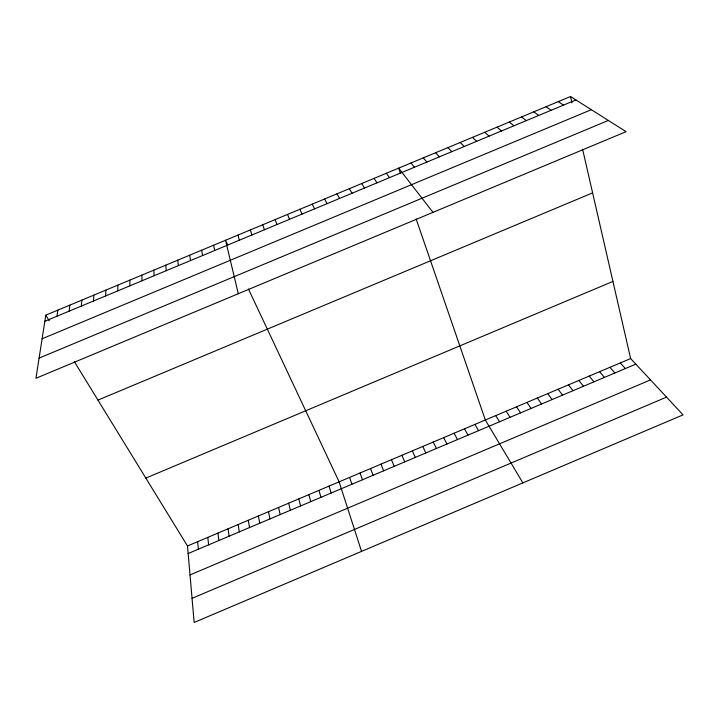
<?xml version="1.0" encoding="UTF-8"?>
<svg xmlns="http://www.w3.org/2000/svg" width="719" height="719" viewBox="0 0 719 719"><rect width="100%" height="100%" fill="white"/><g stroke="black" fill="none" stroke-linecap="round" stroke-linejoin="round"><path stroke-width="1.08" d="M117.781 290.88L117.862 285.128M105.639 295.94L105.864 290.125M93.497 301L93.865 295.123M81.337 306.069L81.858 300.129M69.177 311.138L69.842 305.135M57.017 316.207L57.826 310.141M45.8 315.147L35.95 378.284L626.069 131.667L570.5 96.535L45.8 315.147L49.225 320.737M192.045 598.334L666.531 397.122M187.497 545.964L630.635 358.565L683.05 414.872L194.148 622.465L187.497 545.964L74.255 361.504M188.153 553.513L635.812 364.129M190.014 574.93L650.497 379.902M145.831 478.09L612.93 281.426M97.955 400.106L592.609 192.872M44.839 321.276L575.901 99.95M42.115 338.775L591.315 109.692M39.096 358.107L608.328 120.45M558.268 101.64L563.525 105.109M546.027 106.736L551.14 110.277M533.786 111.831L538.747 115.435M521.536 116.936L526.344 120.603M509.277 122.05L513.941 125.771M497.009 127.155L501.529 130.948M484.741 132.269L489.109 136.125M472.464 137.383L476.688 141.301M460.178 142.506L464.258 146.478M447.892 147.62L451.82 151.664M435.588 152.743L439.372 156.85M620.281 362.942L625.359 368.55M609.928 367.319L614.907 372.972M423.284 157.874L426.924 162.045M599.574 371.696L604.445 377.403M589.212 376.082L593.975 381.834M410.98 162.997L414.459 167.23M578.849 380.468L583.504 386.265M568.477 384.854L573.025 390.696M432.991 212.357L398.659 168.129L400.411 173.207M558.097 389.24L562.546 395.126M547.716 393.626L552.057 399.566M386.337 173.27L389.527 177.629M537.336 398.02L541.569 403.997M374.006 178.402L377.044 182.824M526.946 402.415L531.071 408.446M516.548 406.81L520.574 412.886M361.675 183.543L364.56 188.027M506.149 411.205L510.068 417.326M495.742 415.609L499.561 421.774M349.326 188.684L352.067 193.24M522.857 482.889L485.334 420.004L416.139 218.927M474.926 424.408L478.521 430.672M336.977 193.833L339.566 198.444M464.51 428.821L467.997 435.13M454.084 433.224L457.473 439.579M324.62 198.983L327.064 203.657M443.659 437.637L446.939 444.036M433.224 442.05L436.397 448.494M312.262 204.133L314.554 208.87M422.79 446.463L425.855 452.952M227.824 245.134L225.532 240.263L238.286 293.72M248.45 289.002L339.116 481.838L361.54 551.383M412.347 450.876L415.312 457.419M299.886 209.283L302.034 214.091M401.894 455.298L404.752 461.886M391.451 459.711L394.201 466.352M287.51 214.442L289.505 219.313M380.989 464.132L383.631 470.819M370.528 468.554L373.062 475.286M275.134 219.601L276.968 224.535M360.066 472.985L362.493 479.762M349.596 477.416L351.915 484.238M262.741 224.759L264.43 229.765M329.041 486.107L331.153 493.018M250.347 229.927L251.884 234.987M318.957 490.367L320.971 497.332M308.873 494.636L310.779 501.637M237.944 235.095L239.328 240.218M298.78 498.896L300.587 505.951M288.687 503.165L290.386 510.265M570.5 96.535L571.956 102.871M582.624 149.354L630.635 358.565M278.586 507.443L280.185 514.579M213.597 245.242L214.684 250.491M268.484 511.712L269.976 518.902M258.382 515.99L259.766 523.225M201.653 250.212L202.596 255.533M248.262 520.259L249.547 527.548M238.151 524.537L239.328 531.871M189.699 255.191L190.499 260.575M228.031 528.825L229.1 536.194M217.902 533.103L218.873 540.526M177.737 260.179L178.393 265.617M207.773 537.39L208.636 544.849M197.635 541.677L198.399 549.181M165.774 265.158L166.287 270.668M153.803 270.146L154.172 275.71M141.832 275.143L142.047 280.769M129.851 280.131L129.923 285.82"/></g></svg>
